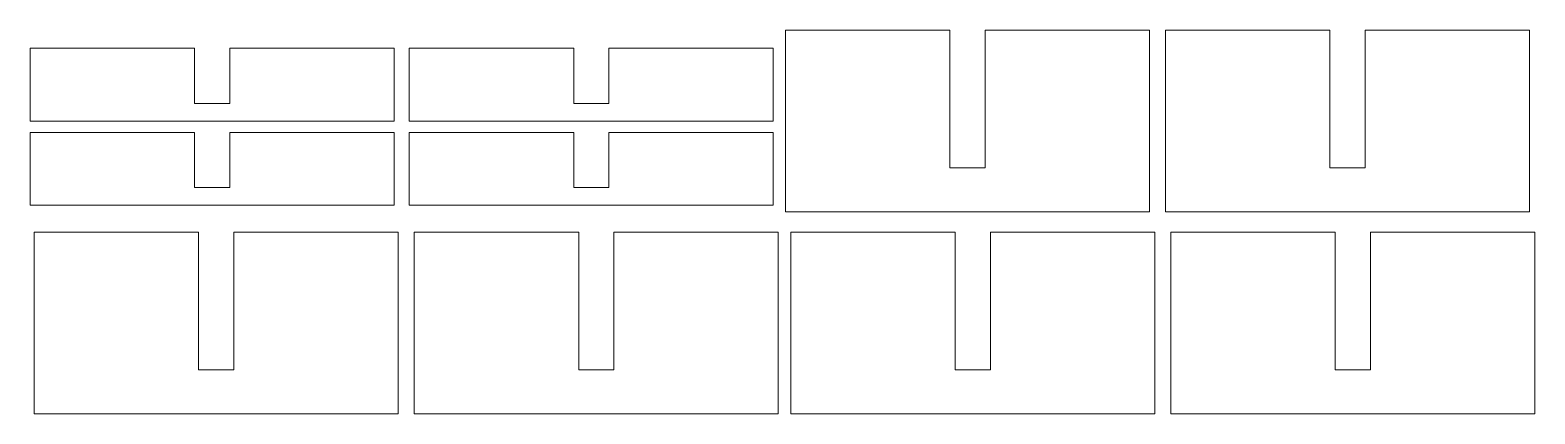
# Model space of a CAD drawing. Header units: millimetres. Extents: x -591 to -342, y 93 to 157.
import ezdxf

# ---------------------------------------------------------------- set-up
doc = ezdxf.new("R2010")
doc.units = ezdxf.units.MM
doc.header["$MEASUREMENT"] = 0
doc.layers.add('Camada 1', color=7, linetype='Continuous')

msp = doc.modelspace()

# ---------------------------------------------------------------- linework, layer by layer
at = {"layer": 'Camada 1', "color": 250, "lineweight": 20}
for points, knots in [([(-433.1243, 156.7328), (-433.1243, 156.7328), (-406.0243, 156.7328), (-406.0243, 156.7328), (-406.0243, 156.7328), (-406.0243, 156.7328), (-406.0243, 126.7328), (-406.0243, 126.7328), (-406.0243, 126.7328), (-406.0243, 126.7328), (-466.0243, 126.7328), (-466.0243, 126.7328), (-466.0243, 126.7328), (-466.0243, 126.7328), (-466.0243, 156.7328), (-466.0243, 156.7328), (-466.0243, 156.7328), (-466.0243, 156.7328), (-438.9243, 156.7328), (-438.9243, 156.7328)], [0, 0, 0, 0, 0.16666667, 0.16666667, 0.16666667, 0.16666667, 0.33333333, 0.33333333, 0.33333333, 0.33333333, 0.5, 0.5, 0.5, 0.5, 0.66666667, 0.66666667, 0.66666667, 0.66666667, 1, 1, 1, 1]), ([(-433.1243, 156.7328), (-433.1243, 156.7328), (-433.1243, 134.0192), (-433.1243, 134.0192), (-433.1243, 134.0192), (-433.1243, 134.0192), (-438.9243, 134.0192), (-438.9243, 134.0192), (-438.9243, 134.0192), (-438.9243, 134.0192), (-438.9243, 156.7328), (-438.9243, 156.7328)], [0, 0, 0, 0, 0.25, 0.25, 0.25, 0.25, 0.5, 0.5, 0.5, 0.5, 1, 1, 1, 1]), ([(-370.471, 156.7328), (-370.471, 156.7328), (-343.371, 156.7328), (-343.371, 156.7328), (-343.371, 156.7328), (-343.371, 156.7328), (-343.371, 126.7328), (-343.371, 126.7328), (-343.371, 126.7328), (-343.371, 126.7328), (-403.371, 126.7328), (-403.371, 126.7328), (-403.371, 126.7328), (-403.371, 126.7328), (-403.371, 156.7328), (-403.371, 156.7328), (-403.371, 156.7328), (-403.371, 156.7328), (-376.271, 156.7328), (-376.271, 156.7328)], [0, 0, 0, 0, 0.16666667, 0.16666667, 0.16666667, 0.16666667, 0.33333333, 0.33333333, 0.33333333, 0.33333333, 0.5, 0.5, 0.5, 0.5, 0.66666667, 0.66666667, 0.66666667, 0.66666667, 1, 1, 1, 1]), ([(-370.471, 156.7328), (-370.471, 156.7328), (-370.471, 134.0192), (-370.471, 134.0192), (-370.471, 134.0192), (-370.471, 134.0192), (-376.271, 134.0192), (-376.271, 134.0192), (-376.271, 134.0192), (-376.271, 134.0192), (-376.271, 156.7328), (-376.271, 156.7328)], [0, 0, 0, 0, 0.25, 0.25, 0.25, 0.25, 0.5, 0.5, 0.5, 0.5, 1, 1, 1, 1]), ([(-557.6516, 153.7328), (-557.6516, 153.7328), (-530.5516, 153.7328), (-530.5516, 153.7328), (-530.5516, 153.7328), (-530.5516, 153.7328), (-530.5516, 141.7328), (-530.5516, 141.7328), (-530.5516, 141.7328), (-530.5516, 141.7328), (-590.5516, 141.7328), (-590.5516, 141.7328), (-590.5516, 141.7328), (-590.5516, 141.7328), (-590.5516, 153.7328), (-590.5516, 153.7328), (-590.5516, 153.7328), (-590.5516, 153.7328), (-563.4516, 153.7328), (-563.4516, 153.7328)], [0, 0, 0, 0, 0.16666667, 0.16666667, 0.16666667, 0.16666667, 0.33333333, 0.33333333, 0.33333333, 0.33333333, 0.5, 0.5, 0.5, 0.5, 0.66666667, 0.66666667, 0.66666667, 0.66666667, 1, 1, 1, 1]), ([(-557.6516, 153.7328), (-557.6516, 153.7328), (-557.6516, 144.6473), (-557.6516, 144.6473), (-557.6516, 144.6473), (-557.6516, 144.6473), (-563.4516, 144.6473), (-563.4516, 144.6473), (-563.4516, 144.6473), (-563.4516, 144.6473), (-563.4516, 153.7328), (-563.4516, 153.7328)], [0, 0, 0, 0, 0.25, 0.25, 0.25, 0.25, 0.5, 0.5, 0.5, 0.5, 1, 1, 1, 1]), ([(-495.1401, 153.7328), (-495.1401, 153.7328), (-468.0401, 153.7328), (-468.0401, 153.7328), (-468.0401, 153.7328), (-468.0401, 153.7328), (-468.0401, 141.7328), (-468.0401, 141.7328), (-468.0401, 141.7328), (-468.0401, 141.7328), (-528.0401, 141.7328), (-528.0401, 141.7328), (-528.0401, 141.7328), (-528.0401, 141.7328), (-528.0401, 153.7328), (-528.0401, 153.7328), (-528.0401, 153.7328), (-528.0401, 153.7328), (-500.9401, 153.7328), (-500.9401, 153.7328)], [0, 0, 0, 0, 0.16666667, 0.16666667, 0.16666667, 0.16666667, 0.33333333, 0.33333333, 0.33333333, 0.33333333, 0.5, 0.5, 0.5, 0.5, 0.66666667, 0.66666667, 0.66666667, 0.66666667, 1, 1, 1, 1]), ([(-495.1401, 153.7328), (-495.1401, 153.7328), (-495.1401, 144.6473), (-495.1401, 144.6473), (-495.1401, 144.6473), (-495.1401, 144.6473), (-500.9401, 144.6473), (-500.9401, 144.6473), (-500.9401, 144.6473), (-500.9401, 144.6473), (-500.9401, 153.7328), (-500.9401, 153.7328)], [0, 0, 0, 0, 0.25, 0.25, 0.25, 0.25, 0.5, 0.5, 0.5, 0.5, 1, 1, 1, 1]), ([(-557.6516, 139.8398), (-557.6516, 139.8398), (-530.5516, 139.8398), (-530.5516, 139.8398), (-530.5516, 139.8398), (-530.5516, 139.8398), (-530.5516, 127.8398), (-530.5516, 127.8398), (-530.5516, 127.8398), (-530.5516, 127.8398), (-590.5516, 127.8398), (-590.5516, 127.8398), (-590.5516, 127.8398), (-590.5516, 127.8398), (-590.5516, 139.8398), (-590.5516, 139.8398), (-590.5516, 139.8398), (-590.5516, 139.8398), (-563.4516, 139.8398), (-563.4516, 139.8398)], [0, 0, 0, 0, 0.16666667, 0.16666667, 0.16666667, 0.16666667, 0.33333333, 0.33333333, 0.33333333, 0.33333333, 0.5, 0.5, 0.5, 0.5, 0.66666667, 0.66666667, 0.66666667, 0.66666667, 1, 1, 1, 1]), ([(-557.6516, 139.8398), (-557.6516, 139.8398), (-557.6516, 130.7543), (-557.6516, 130.7543), (-557.6516, 130.7543), (-557.6516, 130.7543), (-563.4516, 130.7543), (-563.4516, 130.7543), (-563.4516, 130.7543), (-563.4516, 130.7543), (-563.4516, 139.8398), (-563.4516, 139.8398)], [0, 0, 0, 0, 0.25, 0.25, 0.25, 0.25, 0.5, 0.5, 0.5, 0.5, 1, 1, 1, 1]), ([(-495.1401, 139.8398), (-495.1401, 139.8398), (-468.0401, 139.8398), (-468.0401, 139.8398), (-468.0401, 139.8398), (-468.0401, 139.8398), (-468.0401, 127.8398), (-468.0401, 127.8398), (-468.0401, 127.8398), (-468.0401, 127.8398), (-528.0401, 127.8398), (-528.0401, 127.8398), (-528.0401, 127.8398), (-528.0401, 127.8398), (-528.0401, 139.8398), (-528.0401, 139.8398), (-528.0401, 139.8398), (-528.0401, 139.8398), (-500.9401, 139.8398), (-500.9401, 139.8398)], [0, 0, 0, 0, 0.16666667, 0.16666667, 0.16666667, 0.16666667, 0.33333333, 0.33333333, 0.33333333, 0.33333333, 0.5, 0.5, 0.5, 0.5, 0.66666667, 0.66666667, 0.66666667, 0.66666667, 1, 1, 1, 1]), ([(-495.1401, 139.8398), (-495.1401, 139.8398), (-495.1401, 130.7543), (-495.1401, 130.7543), (-495.1401, 130.7543), (-495.1401, 130.7543), (-500.9401, 130.7543), (-500.9401, 130.7543), (-500.9401, 130.7543), (-500.9401, 130.7543), (-500.9401, 139.8398), (-500.9401, 139.8398)], [0, 0, 0, 0, 0.25, 0.25, 0.25, 0.25, 0.5, 0.5, 0.5, 0.5, 1, 1, 1, 1]), ([(-556.9739, 123.4111), (-556.9739, 123.4111), (-529.8739, 123.4111), (-529.8739, 123.4111), (-529.8739, 123.4111), (-529.8739, 123.4111), (-529.8739, 93.4111), (-529.8739, 93.4111), (-529.8739, 93.4111), (-529.8739, 93.4111), (-589.8739, 93.4111), (-589.8739, 93.4111), (-589.8739, 93.4111), (-589.8739, 93.4111), (-589.8739, 123.4111), (-589.8739, 123.4111), (-589.8739, 123.4111), (-589.8739, 123.4111), (-562.7739, 123.4111), (-562.7739, 123.4111)], [0, 0, 0, 0, 0.16666667, 0.16666667, 0.16666667, 0.16666667, 0.33333333, 0.33333333, 0.33333333, 0.33333333, 0.5, 0.5, 0.5, 0.5, 0.66666667, 0.66666667, 0.66666667, 0.66666667, 1, 1, 1, 1]), ([(-556.9739, 123.4111), (-556.9739, 123.4111), (-556.9739, 100.6975), (-556.9739, 100.6975), (-556.9739, 100.6975), (-556.9739, 100.6975), (-562.7739, 100.6975), (-562.7739, 100.6975), (-562.7739, 100.6975), (-562.7739, 100.6975), (-562.7739, 123.4111), (-562.7739, 123.4111)], [0, 0, 0, 0, 0.25, 0.25, 0.25, 0.25, 0.5, 0.5, 0.5, 0.5, 1, 1, 1, 1]), ([(-494.3206, 123.4111), (-494.3206, 123.4111), (-467.2206, 123.4111), (-467.2206, 123.4111), (-467.2206, 123.4111), (-467.2206, 123.4111), (-467.2206, 93.4111), (-467.2206, 93.4111), (-467.2206, 93.4111), (-467.2206, 93.4111), (-527.2206, 93.4111), (-527.2206, 93.4111), (-527.2206, 93.4111), (-527.2206, 93.4111), (-527.2206, 123.4111), (-527.2206, 123.4111), (-527.2206, 123.4111), (-527.2206, 123.4111), (-500.1206, 123.4111), (-500.1206, 123.4111)], [0, 0, 0, 0, 0.16666667, 0.16666667, 0.16666667, 0.16666667, 0.33333333, 0.33333333, 0.33333333, 0.33333333, 0.5, 0.5, 0.5, 0.5, 0.66666667, 0.66666667, 0.66666667, 0.66666667, 1, 1, 1, 1]), ([(-494.3206, 123.4111), (-494.3206, 123.4111), (-494.3206, 100.6975), (-494.3206, 100.6975), (-494.3206, 100.6975), (-494.3206, 100.6975), (-500.1206, 100.6975), (-500.1206, 100.6975), (-500.1206, 100.6975), (-500.1206, 100.6975), (-500.1206, 123.4111), (-500.1206, 123.4111)], [0, 0, 0, 0, 0.25, 0.25, 0.25, 0.25, 0.5, 0.5, 0.5, 0.5, 1, 1, 1, 1]), ([(-432.2427, 123.4111), (-432.2427, 123.4111), (-405.1427, 123.4111), (-405.1427, 123.4111), (-405.1427, 123.4111), (-405.1427, 123.4111), (-405.1427, 93.4111), (-405.1427, 93.4111), (-405.1427, 93.4111), (-405.1427, 93.4111), (-465.1427, 93.4111), (-465.1427, 93.4111), (-465.1427, 93.4111), (-465.1427, 93.4111), (-465.1427, 123.4111), (-465.1427, 123.4111), (-465.1427, 123.4111), (-465.1427, 123.4111), (-438.0427, 123.4111), (-438.0427, 123.4111)], [0, 0, 0, 0, 0.16666667, 0.16666667, 0.16666667, 0.16666667, 0.33333333, 0.33333333, 0.33333333, 0.33333333, 0.5, 0.5, 0.5, 0.5, 0.66666667, 0.66666667, 0.66666667, 0.66666667, 1, 1, 1, 1]), ([(-432.2427, 123.4111), (-432.2427, 123.4111), (-432.2427, 100.6975), (-432.2427, 100.6975), (-432.2427, 100.6975), (-432.2427, 100.6975), (-438.0427, 100.6975), (-438.0427, 100.6975), (-438.0427, 100.6975), (-438.0427, 100.6975), (-438.0427, 123.4111), (-438.0427, 123.4111)], [0, 0, 0, 0, 0.25, 0.25, 0.25, 0.25, 0.5, 0.5, 0.5, 0.5, 1, 1, 1, 1]), ([(-369.5894, 123.4111), (-369.5894, 123.4111), (-342.4894, 123.4111), (-342.4894, 123.4111), (-342.4894, 123.4111), (-342.4894, 123.4111), (-342.4894, 93.4111), (-342.4894, 93.4111), (-342.4894, 93.4111), (-342.4894, 93.4111), (-402.4894, 93.4111), (-402.4894, 93.4111), (-402.4894, 93.4111), (-402.4894, 93.4111), (-402.4894, 123.4111), (-402.4894, 123.4111), (-402.4894, 123.4111), (-402.4894, 123.4111), (-375.3894, 123.4111), (-375.3894, 123.4111)], [0, 0, 0, 0, 0.16666667, 0.16666667, 0.16666667, 0.16666667, 0.33333333, 0.33333333, 0.33333333, 0.33333333, 0.5, 0.5, 0.5, 0.5, 0.66666667, 0.66666667, 0.66666667, 0.66666667, 1, 1, 1, 1]), ([(-369.5894, 123.4111), (-369.5894, 123.4111), (-369.5894, 100.6975), (-369.5894, 100.6975), (-369.5894, 100.6975), (-369.5894, 100.6975), (-375.3894, 100.6975), (-375.3894, 100.6975), (-375.3894, 100.6975), (-375.3894, 100.6975), (-375.3894, 123.4111), (-375.3894, 123.4111)], [0, 0, 0, 0, 0.25, 0.25, 0.25, 0.25, 0.5, 0.5, 0.5, 0.5, 1, 1, 1, 1])]:
    msp.add_open_spline(points, degree=3, knots=knots, dxfattribs=at)

doc.saveas('drawing.dxf')
